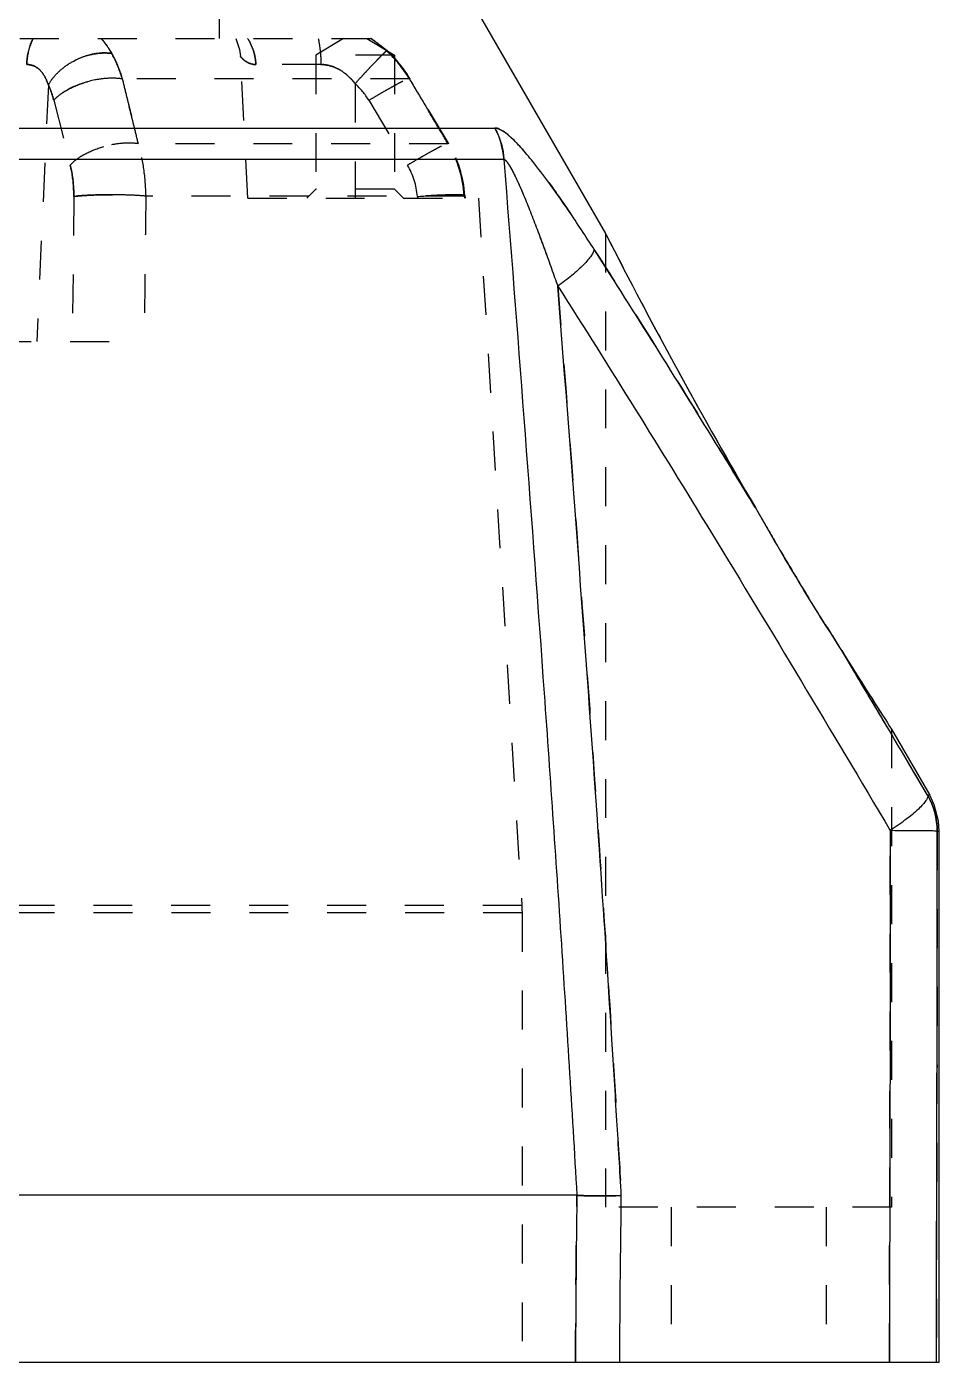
# Model space of a CAD drawing. Header units: millimetres. Extents: x 97 to 1722, y -6063 to 1553.
# Drawn here: x 1040.1 to 1078.4, y 163.3 to 219.3 of the extents above; entities that cross this region are included whole.
import ezdxf

# ---------------------------------------------------------------- set-up
doc = ezdxf.new("R2010")
doc.units = ezdxf.units.MM
doc.header["$LTSCALE"] = 16.335
doc.linetypes.add('HIDDEN', pattern=[0.2, 0.1, -0.1])
doc.layers.get('0').update_dxf_attribs({"linetype": 'CONTINUOUS'})
doc.layers.add('DEFAULT_2', color=8, linetype='HIDDEN')

msp = doc.modelspace()

# ---------------------------------------------------------------- linework, layer by layer
at = {"color": 7, "linetype": 'Continuous'}
for p, q in [((1057.56, 222.402), (1064.358, 210.627)), ((1032.501, 215.048), (1059.72, 215.048)), ((1060.097, 213.731), (1032.623, 213.731)), ((1074.815, 192.222), (1074.265, 193.141)), ((1076.358, 189.843), (1077.957, 187.075)), ((1077.957, 187.074), (1077.87, 187.074)), ((1078.272, 185.574), (1078.358, 185.574)), ((1078.358, 163.306), (1078.358, 185.574)), ((1063.159, 170.306), (1031.676, 170.306)), ((960.358, 163.306), (1078.358, 163.306))]:
    msp.add_line(p, q, dxfattribs=at)
msp.add_lwpolyline([(1078.358, 185.575), (1078.329, 185.994), (1078.149, 186.676), (1077.957, 187.075)], dxfattribs=at)
for centre, radius, start, end in [((1265.719, 313.303), 226.028, 207.01742, 210.33843), ((1288.012, 326.46), 251.916, 211.95282, 212.19647), ((159.979, -354.098), 1065.547, 30.692347, 30.844735), ((1290.589, 328.088), 254.964, 212.1973, 212.83448), ((33.998, -428.876), 1212.05, 30.543307, 30.692318)]:
    msp.add_arc(centre, radius, start, end, dxfattribs=at)
for points, knots in [([(1063.889, 209.951), (1063.534, 210.503), (1062.912, 211.451), (1062.053, 212.681), (1061.386, 213.562), (1060.866, 214.183), (1060.468, 214.597), (1060.163, 214.857), (1059.928, 215.005), (1059.781, 215.048), (1059.72, 215.048)], [0, 0, 0, 0, 0.295234, 0.510755, 0.675107, 0.792594, 0.875381, 0.933071, 0.972835, 1, 1, 1, 1]), ([(1060.097, 213.731), (1060.09, 213.849), (1060.037, 214.305), (1059.884, 214.75), (1059.72, 215.048)], [0, 0, 0, 0, 0.257958, 1, 1, 1, 1]), ([(1060.097, 213.731), (1060.108, 213.734), (1060.136, 213.725), (1060.184, 213.679), (1060.247, 213.598), (1060.324, 213.485), (1060.402, 213.355), (1060.479, 213.212), (1060.582, 213.006), (1060.708, 212.736), (1060.855, 212.401), (1060.999, 212.057), (1061.141, 211.706), (1061.329, 211.229), (1061.559, 210.626), (1061.83, 209.894), (1062.095, 209.156), (1062.269, 208.661), (1062.359, 208.413)], [0, 0, 0, 0, 0.005691, 0.013636, 0.034486, 0.058301, 0.084469, 0.112605, 0.142027, 0.203128, 0.266271, 0.330678, 0.395952, 0.461849, 0.594951, 0.729241, 0.864344, 1, 1, 1, 1]), ([(1060.097, 213.731), (1060.664, 206.5), (1061.497, 195.649), (1062.498, 181.173), (1062.948, 173.929), (1063.16, 170.306)], [0, 0, 0, 0, 0.49985, 0.749909, 1, 1, 1, 1]), ([(1063.881, 209.962), (1063.876, 209.921), (1063.842, 209.826), (1063.752, 209.677), (1063.614, 209.502), (1063.352, 209.22), (1062.933, 208.847), (1062.561, 208.56), (1062.359, 208.413)], [0, 0, 0, 0, 0.056957, 0.135134, 0.236352, 0.359475, 0.659552, 1, 1, 1, 1]), ([(1070.643, 199.137), (1070.089, 200.045), (1067.867, 203.669), (1065.61, 207.27), (1063.889, 209.951)], [0, 0, 0, 0, 0.250347, 1, 1, 1, 1]), ([(1065.023, 170.287), (1064.962, 171.339), (1064.833, 173.525), (1064.535, 178.366), (1063.769, 190.028), (1062.977, 200.548), (1062.359, 208.413)], [0, 0, 0, 0, 0.082685, 0.171902, 0.380756, 1, 1, 1, 1]), ([(1062.359, 208.413), (1064.544, 204.991), (1069.248, 197.418), (1073.828, 189.769), (1076.302, 185.593)], [0, 0, 0, 0, 0.455482, 1, 1, 1, 1]), ([(1074.265, 193.141), (1073.969, 193.617), (1073.353, 194.579), (1072.441, 196.057), (1071.542, 197.586), (1070.947, 198.618), (1070.645, 199.135)], [0, 0, 0, 0, 0.240203, 0.489502, 0.743695, 1, 1, 1, 1]), ([(1077.871, 187.074), (1077.879, 187.044), (1077.865, 186.961), (1077.791, 186.833), (1077.661, 186.673), (1077.388, 186.399), (1076.932, 186.028), (1076.525, 185.742), (1076.302, 185.593)], [0, 0, 0, 0, 0.042375, 0.107533, 0.200871, 0.322094, 0.634713, 1, 1, 1, 1]), ([(1076.302, 185.593), (1076.3, 181.878), (1076.294, 174.449), (1076.272, 167.02), (1076.27, 163.306)], [0, 0, 0, 0, 0.500082, 1, 1, 1, 1]), ([(1078.272, 185.574), (1078.255, 185.576), (1078.199, 185.577), (1078.084, 185.58), (1077.906, 185.583), (1077.668, 185.586), (1077.378, 185.588), (1076.917, 185.591), (1076.553, 185.592), (1076.302, 185.593)], [0, 0, 0, 0, 0.026597, 0.084801, 0.175652, 0.297322, 0.446636, 0.617902, 1, 1, 1, 1]), ([(1078.238, 163.306), (1078.238, 166.319), (1078.263, 173.742), (1078.27, 181.165), (1078.272, 185.574)], [0, 0, 0, 0, 0.405934, 1, 1, 1, 1]), ([(1063.159, 170.306), (1063.153, 169.723), (1063.125, 167.389), (1063.105, 165.056), (1063.105, 163.306)], [0, 0, 0, 0, 0.24991, 1, 1, 1, 1]), ([(1065.023, 170.287), (1064.812, 170.284), (1064.421, 170.281), (1063.955, 170.283), (1063.636, 170.286), (1063.444, 170.29), (1063.29, 170.3), (1063.199, 170.306), (1063.16, 170.306)], [0, 0, 0, 0, 0.33958, 0.629568, 0.750741, 0.853853, 0.937467, 1, 1, 1, 1]), ([(1064.963, 163.306), (1064.963, 163.662), (1064.968, 165.99), (1064.999, 168.317), (1065.023, 170.287)], [0, 0, 0, 0, 0.153237, 1, 1, 1, 1])]:
    msp.add_open_spline(points, degree=3, knots=knots, dxfattribs=at)
msp.add_open_spline([(1078.272, 185.574), (1078.272, 186.091), (1078.129, 186.625), (1077.871, 187.074)], degree=3, dxfattribs=at)
at = {"layer": 'DEFAULT_2', "color": 8, "linetype": 'HIDDEN'}
for p, q in [((1048.158, 219.806), (1048.158, 218.806)), ((984.258, 218.806), (1054.522, 218.806)), ((1053.373, 218.806), (1052.208, 218.106)), ((1054.343, 218.806), (1055.508, 218.106)), ((1055.198, 218.29), (1054.522, 218.806)), ((1049.358, 212.106), (1049.047, 218.046)), ((1055.508, 218.106), (1052.208, 218.106)), ((1052.208, 218.106), (1052.208, 212.481)), ((1055.194, 218.271), (1055.198, 218.29)), ((1055.198, 218.29), (1055.198, 218.29)), ((1055.198, 218.29), (1055.198, 218.29)), ((1055.508, 218.106), (1055.508, 212.481)), ((1052.427, 217.71), (1049.695, 217.71)), ((1040.993, 216.851), (1040.506, 206.106)), ((1056.134, 217.106), (1044.095, 217.106)), ((1053.858, 216.909), (1053.858, 212.106)), ((1056.15, 217.132), (1056.134, 217.106)), ((1057.772, 214.414), (1056.15, 217.132)), ((1041.221, 216.211), (1041.91, 213.496)), ((1054.433, 216.211), (1056.054, 213.496)), ((1057.759, 214.39), (1044.768, 214.39)), ((1057.772, 214.414), (1057.759, 214.39)), ((1052.208, 212.481), (1051.833, 212.106)), ((1055.508, 212.481), (1052.208, 212.481)), ((1055.508, 212.481), (1055.883, 212.106)), ((1058.435, 212.195), (1058.464, 212.215)), ((1058.464, 212.215), (1058.472, 212.106)), ((1042.058, 212.181), (1042, 206.106)), ((1058.436, 212.195), (1045.082, 212.195)), ((1049.358, 212.106), (1059.036, 212.106)), ((1056.469, 212.179), (1056.474, 212.106)), ((1058.435, 212.195), (1058.442, 212.106)), ((1059.036, 212.106), (1060.849, 182.458)), ((1064.358, 210.627), (1064.358, 169.806)), ((1064.358, 210.627), (1064.372, 210.601)), ((1032.108, 206.106), (1045.009, 206.106)), ((1070.422, 199.517), (1070.645, 199.135)), ((1074.836, 192.231), (1074.78, 192.32)), ((1075.058, 191.879), (1074.836, 192.231)), ((1076.358, 189.843), (1076.34, 189.871)), ((1076.358, 189.843), (1076.358, 169.806)), ((1060.858, 182.153), (977.858, 182.153)), ((1060.849, 182.458), (977.868, 182.458)), ((1060.849, 182.458), (1060.856, 182.306)), ((1060.856, 182.306), (1060.858, 182.153)), ((1060.858, 182.153), (1060.858, 163.306)), ((1076.358, 169.806), (1064.358, 169.806)), ((1067.108, 169.806), (1067.108, 163.306)), ((1073.608, 169.806), (1073.608, 163.306))]:
    msp.add_line(p, q, dxfattribs=at)
msp.add_lwpolyline([(1048.853, 218.806), (1049.011, 218.335), (1049.047, 218.046)], dxfattribs=at)
for centre, radius, start, end in [((1051.698, 214.463), 5.169, 47.4474, 57.1567), ((1051.78, 214.552), 5.048, 30.395, 47.453), ((1051.818, 214.541), 5.047, 30.8856, 47.9591), ((1051.806, 214.636), 3.063, 30.9417, 47.9286), ((1053.439, 211.858), 5.008, 3.8664, 30.3777), ((1053.492, 211.859), 4.985, 4.0985, 30.8291), ((1053.489, 211.963), 2.987, 4.1447, 30.8675), ((1263.949, 312.341), 224.013, 207.01141, 210.24171), ((1191.983, 267.613), 139.317, 210.29447, 210.57765), ((1150.173, 242.883), 90.74, 210.56361, 211.83888), ((1161.255, 249.833), 103.822, 211.87081, 212.13836), ((142.196, -364.775), 1086.289, 30.531578, 30.903811), ((1288.005, 326.456), 251.908, 211.95277, 212.17308), ((1291.55, 328.701), 256.104, 212.29282, 212.82579)]:
    msp.add_arc(centre, radius, start, end, dxfattribs=at)
for points, knots in [([(1040.355, 218.806), (1040.312, 218.721), (1040.163, 218.372), (1040.095, 217.992), (1040.085, 217.71)], [0, 0, 0, 0, 0.253452, 1, 1, 1, 1]), ([(1040.085, 217.71), (1040.088, 217.802), (1040.119, 218.178), (1040.225, 218.551), (1040.355, 218.806)], [0, 0, 0, 0, 0.242584, 1, 1, 1, 1]), ([(1043.206, 218.806), (1043.248, 218.759), (1043.415, 218.563), (1043.558, 218.345), (1043.653, 218.174)], [0, 0, 0, 0, 0.242249, 1, 1, 1, 1]), ([(1043.653, 218.174), (1043.62, 218.232), (1043.489, 218.455), (1043.335, 218.664), (1043.206, 218.806)], [0, 0, 0, 0, 0.258497, 1, 1, 1, 1]), ([(1049.695, 217.71), (1049.687, 217.906), (1049.62, 218.291), (1049.455, 218.646), (1049.35, 218.806)], [0, 0, 0, 0, 0.505933, 1, 1, 1, 1]), ([(1049.35, 218.806), (1049.455, 218.646), (1049.62, 218.291), (1049.687, 217.906), (1049.695, 217.71)], [0, 0, 0, 0, 0.494068, 1, 1, 1, 1]), ([(1052.309, 218.806), (1052.349, 218.628), (1052.404, 218.263), (1052.424, 217.896), (1052.427, 217.71)], [0, 0, 0, 0, 0.496633, 1, 1, 1, 1]), ([(1043.653, 218.174), (1043.418, 218.21), (1043.032, 218.195), (1042.524, 218.064), (1042.121, 217.9), (1041.748, 217.679), (1041.342, 217.355), (1041.101, 217.058), (1040.993, 216.851)], [0, 0, 0, 0, 0.227488, 0.36175, 0.502499, 0.642845, 0.775997, 1, 1, 1, 1]), ([(1040.993, 216.851), (1041.064, 216.987), (1041.259, 217.263), (1041.656, 217.624), (1042.155, 217.926), (1042.531, 218.064), (1042.723, 218.113)], [0, 0, 0, 0, 0.208967, 0.45694, 0.728875, 1, 1, 1, 1]), ([(1042.723, 218.113), (1042.886, 218.155), (1043.196, 218.205), (1043.51, 218.196), (1043.653, 218.174)], [0, 0, 0, 0, 0.538338, 1, 1, 1, 1]), ([(1043.653, 218.174), (1043.697, 218.093), (1043.873, 217.75), (1044.01, 217.387), (1044.095, 217.106)], [0, 0, 0, 0, 0.238297, 1, 1, 1, 1]), ([(1044.095, 217.106), (1044.066, 217.202), (1043.946, 217.569), (1043.791, 217.925), (1043.653, 218.174)], [0, 0, 0, 0, 0.261609, 1, 1, 1, 1]), ([(1049.695, 217.71), (1049.601, 217.71), (1049.419, 217.749), (1049.238, 217.863), (1049.141, 217.948), (1049.103, 217.985), (1049.083, 218.007), (1049.068, 218.023), (1049.055, 218.036), (1049.053, 218.041), (1049.046, 218.046), (1049.047, 218.046)], [0, 0, 0, 0, 0.375606, 0.720728, 0.844536, 0.892883, 0.932132, 0.962232, 0.983394, 0.995893, 1, 1, 1, 1]), ([(1049.047, 218.046), (1049.059, 218.034), (1049.104, 217.981), (1049.22, 217.875), (1049.419, 217.749), (1049.601, 217.71), (1049.695, 217.71)], [0, 0, 0, 0, 0.067903, 0.279231, 0.624347, 1, 1, 1, 1]), ([(1053.858, 216.91), (1053.936, 216.995), (1054.093, 217.168), (1054.328, 217.423), (1054.557, 217.667), (1054.737, 217.855), (1054.867, 217.988), (1054.949, 218.072), (1055.021, 218.142), (1055.08, 218.199), (1055.126, 218.241), (1055.162, 218.271), (1055.181, 218.284), (1055.196, 218.292), (1055.198, 218.29)], [0, 0, 0, 0, 0.179874, 0.363318, 0.540479, 0.699763, 0.769077, 0.830219, 0.882494, 0.925214, 0.957885, 0.980803, 0.994517, 1, 1, 1, 1]), ([(1055.198, 218.29), (1055.195, 218.292), (1055.181, 218.284), (1055.162, 218.27), (1055.126, 218.24), (1055.08, 218.198), (1055.02, 218.141), (1054.949, 218.071), (1054.866, 217.988), (1054.736, 217.855), (1054.556, 217.666), (1054.328, 217.423), (1054.093, 217.168), (1053.936, 216.995), (1053.858, 216.909)], [0, 0, 0, 0, 0.005471, 0.019128, 0.042205, 0.075239, 0.117978, 0.170036, 0.231022, 0.300461, 0.459833, 0.636779, 0.820136, 1, 1, 1, 1]), ([(1055.198, 218.29), (1055.2, 218.288), (1055.198, 218.28), (1055.196, 218.275), (1055.194, 218.271)], [0, 0, 0, 0, 0.321698, 1, 1, 1, 1]), ([(1040.993, 216.851), (1040.95, 216.981), (1040.852, 217.214), (1040.642, 217.5), (1040.379, 217.676), (1040.181, 217.71), (1040.085, 217.71)], [0, 0, 0, 0, 0.307262, 0.563048, 0.784489, 1, 1, 1, 1]), ([(1040.085, 217.71), (1040.181, 217.71), (1040.379, 217.676), (1040.642, 217.5), (1040.852, 217.214), (1040.95, 216.981), (1040.993, 216.851)], [0, 0, 0, 0, 0.215511, 0.436952, 0.692738, 1, 1, 1, 1]), ([(1053.858, 216.91), (1053.759, 217.037), (1053.548, 217.263), (1053.187, 217.52), (1052.811, 217.675), (1052.552, 217.71), (1052.427, 217.71)], [0, 0, 0, 0, 0.285579, 0.544101, 0.77911, 1, 1, 1, 1]), ([(1052.427, 217.71), (1052.552, 217.71), (1052.811, 217.675), (1053.187, 217.52), (1053.548, 217.263), (1053.759, 217.037), (1053.858, 216.91)], [0, 0, 0, 0, 0.22089, 0.455899, 0.714421, 1, 1, 1, 1]), ([(1041.221, 216.211), (1041.206, 216.269), (1041.145, 216.487), (1041.065, 216.701), (1040.993, 216.851)], [0, 0, 0, 0, 0.263541, 1, 1, 1, 1]), ([(1040.993, 216.851), (1041.016, 216.803), (1041.109, 216.596), (1041.178, 216.379), (1041.221, 216.211)], [0, 0, 0, 0, 0.236216, 1, 1, 1, 1]), ([(1041.221, 216.21), (1041.291, 216.29), (1041.46, 216.443), (1041.877, 216.717), (1042.506, 216.979), (1043.301, 217.144), (1043.844, 217.146), (1044.095, 217.106)], [0, 0, 0, 0, 0.102088, 0.218667, 0.481495, 0.754615, 1, 1, 1, 1]), ([(1042.95, 217.063), (1042.602, 216.995), (1042.104, 216.834), (1041.539, 216.507), (1041.311, 216.313), (1041.221, 216.21)], [0, 0, 0, 0, 0.54521, 0.790164, 1, 1, 1, 1]), ([(1044.095, 217.106), (1043.916, 217.134), (1043.53, 217.149), (1043.149, 217.102), (1042.95, 217.063)], [0, 0, 0, 0, 0.473032, 1, 1, 1, 1]), ([(1044.095, 217.106), (1044.151, 216.88), (1044.246, 216.483), (1044.387, 215.917), (1044.563, 215.24), (1044.684, 214.729), (1044.768, 214.39)], [0, 0, 0, 0, 0.249619, 0.437303, 0.62534, 1, 1, 1, 1]), ([(1044.768, 214.39), (1044.712, 214.616), (1044.617, 215.013), (1044.475, 215.579), (1044.3, 216.256), (1044.179, 216.767), (1044.095, 217.106)], [0, 0, 0, 0, 0.249646, 0.437308, 0.625349, 1, 1, 1, 1]), ([(1054.433, 216.21), (1054.542, 216.275), (1054.757, 216.402), (1055.07, 216.584), (1055.36, 216.747), (1055.615, 216.887), (1055.802, 216.986), (1055.927, 217.049), (1056.001, 217.084), (1056.059, 217.11), (1056.104, 217.127), (1056.13, 217.135), (1056.148, 217.136), (1056.15, 217.132)], [0, 0, 0, 0, 0.195635, 0.383229, 0.555412, 0.706088, 0.829647, 0.879804, 0.92157, 0.954571, 0.978586, 0.993503, 1, 1, 1, 1]), ([(1056.15, 217.132), (1056.152, 217.129), (1056.146, 217.118), (1056.139, 217.111), (1056.134, 217.106)], [0, 0, 0, 0, 0.317912, 1, 1, 1, 1]), ([(1057.759, 214.39), (1057.624, 214.616), (1057.284, 215.182), (1056.745, 216.088), (1056.338, 216.767), (1056.134, 217.106)], [0, 0, 0, 0, 0.249952, 0.625046, 1, 1, 1, 1]), ([(1056.134, 217.106), (1056.338, 216.767), (1056.745, 216.088), (1057.284, 215.182), (1057.624, 214.616), (1057.759, 214.39)], [0, 0, 0, 0, 0.374954, 0.750048, 1, 1, 1, 1]), ([(1059.72, 215.048), (1059.781, 215.048), (1059.928, 215.005), (1060.163, 214.857), (1060.469, 214.596), (1060.866, 214.182), (1061.384, 213.564), (1062.048, 212.687), (1062.903, 211.465), (1063.523, 210.52), (1063.876, 209.971)], [0, 0, 0, 0, 0.027262, 0.067184, 0.125112, 0.20827, 0.326332, 0.489185, 0.705186, 1, 1, 1, 1]), ([(1059.72, 215.048), (1059.774, 214.951), (1059.971, 214.536), (1060.077, 214.078), (1060.097, 213.731)], [0, 0, 0, 0, 0.241776, 1, 1, 1, 1]), ([(1041.91, 213.495), (1041.979, 213.573), (1042.147, 213.725), (1042.561, 213.997), (1043.186, 214.258), (1043.976, 214.424), (1044.517, 214.428), (1044.768, 214.39)], [0, 0, 0, 0, 0.101898, 0.218235, 0.480624, 0.753765, 1, 1, 1, 1]), ([(1044.768, 214.39), (1044.591, 214.417), (1044.211, 214.43), (1043.835, 214.383), (1043.64, 214.345)], [0, 0, 0, 0, 0.473813, 1, 1, 1, 1]), ([(1045.082, 212.195), (1045.079, 212.575), (1045.025, 213.316), (1044.871, 214.044), (1044.768, 214.39)], [0, 0, 0, 0, 0.512806, 1, 1, 1, 1]), ([(1056.054, 213.494), (1056.163, 213.56), (1056.378, 213.686), (1056.692, 213.867), (1056.982, 214.03), (1057.237, 214.17), (1057.424, 214.268), (1057.55, 214.331), (1057.623, 214.366), (1057.682, 214.391), (1057.727, 214.409), (1057.752, 214.416), (1057.77, 214.418), (1057.772, 214.414)], [0, 0, 0, 0, 0.195586, 0.383251, 0.555446, 0.706084, 0.829667, 0.879799, 0.921568, 0.954577, 0.978554, 0.993478, 1, 1, 1, 1]), ([(1056.054, 213.495), (1056.164, 213.56), (1056.379, 213.686), (1056.692, 213.867), (1056.982, 214.03), (1057.237, 214.17), (1057.424, 214.268), (1057.549, 214.331), (1057.623, 214.366), (1057.681, 214.391), (1057.727, 214.408), (1057.752, 214.416), (1057.77, 214.417), (1057.772, 214.414)], [0, 0, 0, 0, 0.195645, 0.383236, 0.555415, 0.706089, 0.829643, 0.879799, 0.921562, 0.954564, 0.978581, 0.993496, 1, 1, 1, 1]), ([(1057.772, 214.414), (1057.774, 214.411), (1057.769, 214.401), (1057.764, 214.395), (1057.759, 214.39)], [0, 0, 0, 0, 0.324123, 1, 1, 1, 1]), ([(1042.058, 212.181), (1042.059, 212.296), (1042.05, 212.737), (1041.99, 213.179), (1041.91, 213.496)], [0, 0, 0, 0, 0.260154, 1, 1, 1, 1]), ([(1041.91, 213.496), (1041.935, 213.394), (1042.028, 212.962), (1042.061, 212.518), (1042.058, 212.181)], [0, 0, 0, 0, 0.23794, 1, 1, 1, 1]), ([(1060.097, 213.731), (1060.109, 213.73), (1060.134, 213.719), (1060.185, 213.677), (1060.248, 213.599), (1060.325, 213.486), (1060.402, 213.355), (1060.479, 213.212), (1060.582, 213.006), (1060.708, 212.736), (1060.855, 212.401), (1060.999, 212.057), (1061.141, 211.706), (1061.329, 211.229), (1061.559, 210.626), (1061.83, 209.894), (1062.096, 209.156), (1062.27, 208.661), (1062.359, 208.413)], [0, 0, 0, 0, 0.005998, 0.013803, 0.033825, 0.057629, 0.084114, 0.112308, 0.141686, 0.202837, 0.265996, 0.330425, 0.395727, 0.461649, 0.5948, 0.729142, 0.86429, 1, 1, 1, 1]), ([(1043.788, 212.249), (1043.455, 212.252), (1042.984, 212.248), (1042.407, 212.216), (1042.163, 212.193), (1042.058, 212.178)], [0, 0, 0, 0, 0.576191, 0.815457, 1, 1, 1, 1]), ([(1042.058, 212.178), (1042.144, 212.19), (1042.34, 212.21), (1042.803, 212.24), (1043.469, 212.255), (1044.282, 212.244), (1044.827, 212.217), (1045.082, 212.195)], [0, 0, 0, 0, 0.085969, 0.194833, 0.459906, 0.746089, 1, 1, 1, 1]), ([(1045.082, 212.195), (1044.881, 212.212), (1044.45, 212.237), (1044.018, 212.247), (1043.788, 212.249)], [0, 0, 0, 0, 0.467716, 1, 1, 1, 1]), ([(1058.464, 212.215), (1058.463, 212.22), (1058.447, 212.229), (1058.419, 212.234), (1058.37, 212.241), (1058.304, 212.245), (1058.22, 212.248), (1058.076, 212.25), (1057.859, 212.248), (1057.561, 212.239), (1057.221, 212.224), (1056.852, 212.204), (1056.598, 212.187), (1056.469, 212.178)], [0, 0, 0, 0, 0.006983, 0.022167, 0.046389, 0.079594, 0.121567, 0.171908, 0.295829, 0.446679, 0.618752, 0.805749, 1, 1, 1, 1]), ([(1056.469, 212.178), (1056.828, 212.203), (1057.33, 212.233), (1057.934, 212.25), (1058.18, 212.25), (1058.282, 212.246)], [0, 0, 0, 0, 0.59437, 0.83073, 1, 1, 1, 1]), ([(1058.282, 212.246), (1058.308, 212.245), (1058.353, 212.242), (1058.411, 212.236), (1058.444, 212.23), (1058.463, 212.221), (1058.464, 212.215)], [0, 0, 0, 0, 0.41883, 0.724445, 0.915225, 1, 1, 1, 1]), ([(1045.082, 212.195), (1045.076, 211.688), (1045.062, 210.8), (1045.048, 209.531), (1045.036, 208.009), (1045.017, 206.867), (1045.008, 206.106)], [0, 0, 0, 0, 0.24997, 0.437484, 0.625028, 1, 1, 1, 1]), ([(1063.876, 209.971), (1064.45, 209.076), (1066.739, 205.483), (1068.981, 201.861), (1070.646, 199.133)], [0, 0, 0, 0, 0.24966, 1, 1, 1, 1]), ([(1062.359, 208.413), (1062.978, 200.536), (1063.771, 190.001), (1064.538, 178.324), (1064.835, 173.494), (1064.962, 171.323), (1065.023, 170.287)], [0, 0, 0, 0, 0.620211, 0.829278, 0.918545, 1, 1, 1, 1]), ([(1070.645, 199.135), (1070.732, 198.985), (1071.081, 198.385), (1071.428, 197.785), (1071.691, 197.336)], [0, 0, 0, 0, 0.25048, 1, 1, 1, 1]), ([(1073.343, 194.604), (1073.421, 194.48), (1073.728, 193.992), (1074.038, 193.506), (1074.265, 193.141)], [0, 0, 0, 0, 0.254468, 1, 1, 1, 1]), ([(1076.27, 163.306), (1076.272, 164.235), (1076.27, 166.092), (1076.283, 170.734), (1076.297, 177.235), (1076.301, 182.806), (1076.302, 185.593)], [0, 0, 0, 0, 0.125031, 0.250003, 0.624916, 1, 1, 1, 1]), ([(1078.272, 185.574), (1078.27, 180.704), (1078.261, 173.281), (1078.238, 165.859), (1078.238, 163.306)], [0, 0, 0, 0, 0.656102, 1, 1, 1, 1]), ([(1063.105, 163.306), (1063.105, 163.889), (1063.112, 166.223), (1063.139, 168.556), (1063.159, 170.306)], [0, 0, 0, 0, 0.2501, 1, 1, 1, 1]), ([(1063.16, 170.306), (1063.199, 170.306), (1063.29, 170.3), (1063.444, 170.29), (1063.636, 170.286), (1063.955, 170.283), (1064.421, 170.281), (1064.812, 170.284), (1065.023, 170.287)], [0, 0, 0, 0, 0.062533, 0.146147, 0.249259, 0.370431, 0.66042, 1, 1, 1, 1])]:
    msp.add_open_spline(points, degree=3, knots=knots, dxfattribs=at)
msp.add_open_spline([(1077.871, 187.074), (1078.129, 186.625), (1078.272, 186.091), (1078.272, 185.574)], degree=3, dxfattribs=at)

doc.saveas('drawing.dxf')
